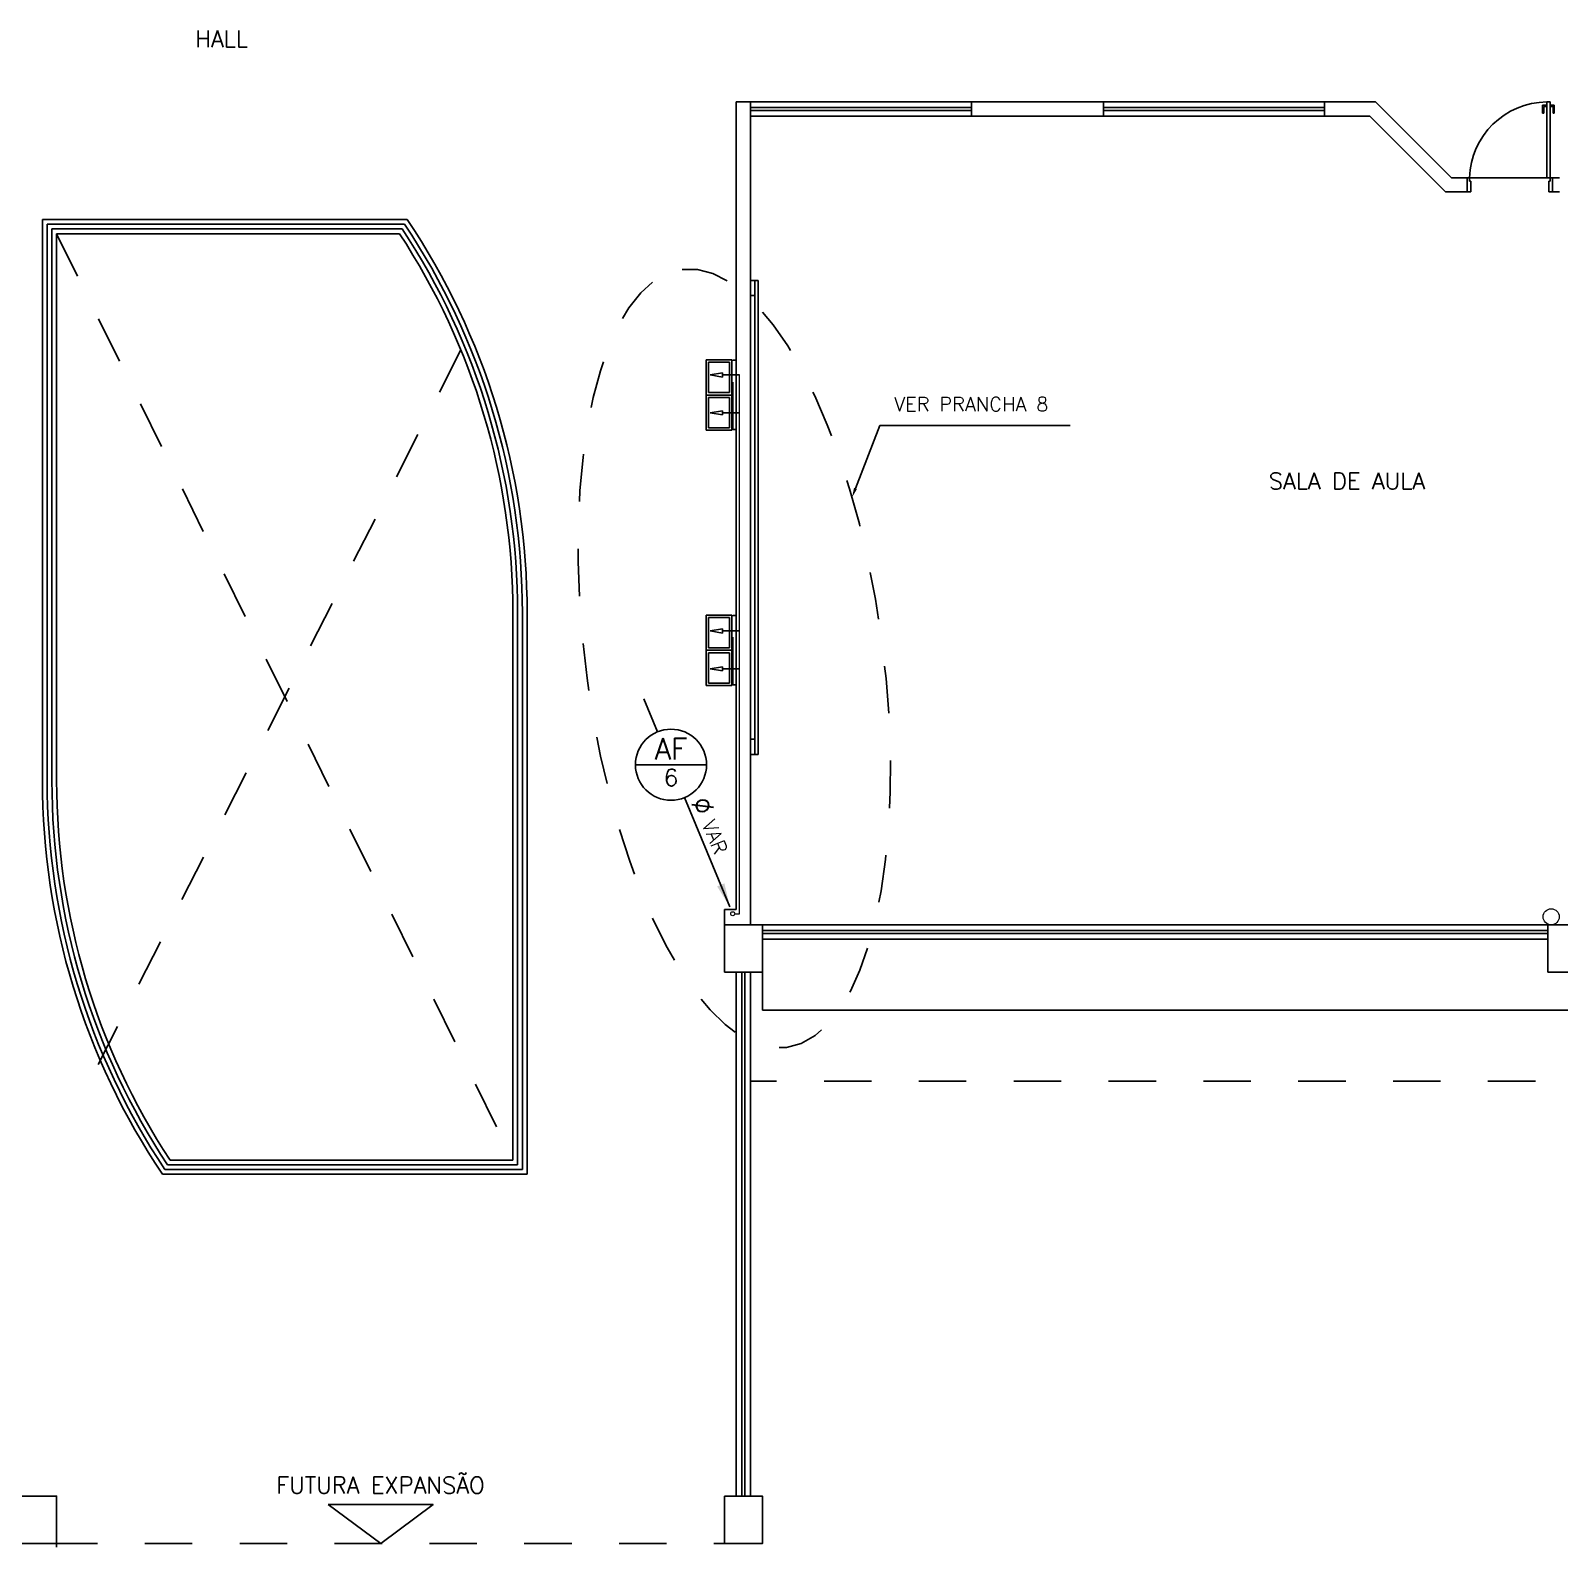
# Model space of a CAD drawing. Header units: millimetres. Extents: x -2485 to 3289, y -257 to 1952.
# Drawn here: x 2.127 to 5.351, y 35.235 to 38.431 of the extents above; entities that cross this region are included whole.
import ezdxf
from ezdxf.enums import TextEntityAlignment as Align

# ---------------------------------------------------------------- set-up
doc = ezdxf.new("R2010")
doc.units = ezdxf.units.MM
doc.header["$LTSCALE"] = 0.3
for name, pattern in [('CONTINUO', [0]), ('HIDDEN2', [0.1875, 0.125, -0.0625]), ('T-5CM', [0.1, 0.05, -0.05])]:
    doc.linetypes.add(name, pattern=pattern)
for name, color, linetype in [('AF', 4, 'Continuous'), ('PAREDE', 7, 'CONTINUO'), ('PILAR', 2, 'Continuous'), ('PROJEÇÃO', 11, 'HIDDEN2'), ('SAN', 11, 'Continuous'), ('TEX', 11, 'Continuous'), ('TEXTO', 3, 'Continuous')]:
    doc.layers.add(name, color=color, linetype=linetype)
doc.layers.add('PROJETO ÁGUA', color=140, linetype='Continuous', lineweight=15)
doc.layers.add('prumada', color=9, linetype='Continuous', lineweight=15)
doc.styles.add('ROMANS', font='romans.shx', dxfattribs={"height": 0.03})

# ---------------------------------------------------------------- blocks, each defined once
blk = doc.blocks.new('S')
at = {"layer": 'AF'}
blk.add_line((0, 0), (0.18, 0), dxfattribs=at)
at = {"layer": 'AF', "color": 4}
for p, q in [((0.18, 0.022), (0.18, -0.022)), ((0.312, 0), (0.18, 0.022)), ((0.312, 0), (0.18, -0.022))]:
    blk.add_line(p, q, dxfattribs=at)
blk = doc.blocks.new('N112')
at = {"layer": 'TEX'}
blk.add_line((-0.1589, 0.3836), (-0.1878, 0.4534), dxfattribs=at)
at = {"layer": 'TEX', "color": 5, "linetype": 'Continuous'}
blk.add_line((-0.2052, 0.3143), (-0.0552, 0.3143), dxfattribs=at)
at = {"layer": 'TEX', "color": 11}
blk.add_line((-0.0061, 0.0148), (-0.1015, 0.245), dxfattribs=at)
blk.add_line((-0.0061, 0.0148), (-0.1015, 0.245), dxfattribs=at)
at = {"layer": 'TEX', "color": 5, "linetype": 'Continuous'}
blk.add_circle((-0.1302, 0.3143), 0.075, dxfattribs=at)
blk.add_circle((-0.1302, 0.3143), 0.075, dxfattribs=at)
at = {"layer": 'TEX', "color": 11}
blk.add_solid([(-0.033, 0.0578), (-0.0176, 0.0642), (-0.0061, 0.0148)], dxfattribs=at)
blk.add_solid([(-0.033, 0.0578), (-0.0176, 0.0642), (-0.0061, 0.0148)], dxfattribs=at)
at = {"layer": 'TEX', "color": 5, "style": 'ROMANS'}
blk.add_text('%%c', height=0.04, rotation=292.5, dxfattribs=at).set_placement((-0.0887, 0.2358))
at = {"layer": 'TEX', "color": 9, "linetype": 'Continuous', "style": 'ROMANS'}
for tag, height, p in [('L', 0.045, (-0.1302, 0.3256)), ('N', 0.036, (-0.1302, 0.2693))]:
    blk.add_attdef(tag, text='', height=height, dxfattribs=at).set_placement(p, align=Align.CENTER)
at = {"layer": 'TEX', "color": 5, "linetype": 'Continuous', "style": 'ROMANS'}
blk.add_attdef('N', (-0.0657, 0.1899), '', height=0.03, rotation=292.5, dxfattribs=at)
blk = doc.blocks.new('SENT')
at = {"layer": 'TEX', "color": 5}
blk.add_lwpolyline([(-0.0825, -0.1105), (-0.0825, 0.1105), (0, 0)], close=True, dxfattribs=at)

msp = doc.modelspace()

# ---------------------------------------------------------------- linework, layer by layer
at = {"layer": 'PAREDE'}
for p, q in [((3.615187, 36.576446), (3.615187, 38.280301)), ((4.963187, 38.280301), (3.615187, 38.280301)), ((3.645187, 36.544301), (3.645187, 38.280301)), ((4.111187, 38.268301), (3.645187, 38.268301)), ((4.111187, 38.250301), (4.111187, 38.280301)), ((4.389187, 38.250301), (4.389187, 38.280301)), ((4.855187, 38.268301), (4.389187, 38.268301)), ((4.855187, 38.250301), (4.855187, 38.280301)), ((5.123187, 38.120301), (4.963187, 38.280301)), ((5.324187, 38.273719), (5.315437, 38.273719)), ((5.315437, 38.273719), (5.315437, 38.256219)), ((5.317625, 38.256219), (5.317625, 38.270919)), ((5.317625, 38.270919), (5.324187, 38.270919)), ((5.324187, 38.280301), (5.324187, 38.120301)), ((5.324187, 38.280301), (5.331187, 38.280301)), ((5.331187, 38.120301), (5.331187, 38.280301)), ((5.331187, 38.273719), (5.339937, 38.273719)), ((5.33775, 38.270919), (5.331187, 38.270919)), ((5.33775, 38.256219), (5.33775, 38.270919)), ((5.339937, 38.273719), (5.339937, 38.256219)), ((4.111187, 38.262301), (3.645187, 38.262301)), ((3.645187, 38.250301), (4.950761, 38.250301)), ((4.855187, 38.262301), (4.389187, 38.262301)), ((5.110761, 38.090301), (4.950761, 38.250301)), ((5.315437, 38.256219), (5.317625, 38.256219)), ((5.339937, 38.256219), (5.33775, 38.256219)), ((5.156187, 38.120301), (5.123187, 38.120301)), ((5.156187, 38.120301), (5.156187, 38.090301)), ((5.156187, 38.120301), (5.161187, 38.120301)), ((5.161187, 38.120301), (5.161187, 38.113301)), ((5.161187, 38.120301), (5.324187, 38.120301)), ((5.161187, 38.113301), (5.163687, 38.113301)), ((5.163687, 38.113301), (5.163687, 38.090301)), ((5.324187, 38.120301), (5.331187, 38.120301)), ((5.331187, 38.113301), (5.328687, 38.113301)), ((5.328687, 38.113301), (5.328687, 38.090301)), ((5.336187, 38.120301), (5.331187, 38.120301)), ((5.331187, 38.120301), (5.331187, 38.113301)), ((5.351187, 38.120301), (5.336187, 38.120301)), ((5.336187, 38.120301), (5.336187, 38.090301)), ((5.156187, 38.090301), (5.110761, 38.090301)), ((5.163687, 38.090301), (5.156187, 38.090301)), ((5.336187, 38.090301), (5.328687, 38.090301)), ((5.351187, 38.090301), (5.336187, 38.090301)), ((2.152187, 36.848301), (2.152187, 38.032301)), ((2.152187, 38.032301), (2.921195, 38.032301)), ((2.162187, 36.848301), (2.162187, 38.022301)), ((2.162187, 38.022301), (2.915855, 38.022301)), ((2.172187, 36.848301), (2.172187, 38.012301)), ((2.172187, 38.012301), (2.910493, 38.012301)), ((2.182187, 36.848301), (2.182187, 38.002301)), ((2.182187, 38.002301), (2.905106, 38.002301)), ((3.654482, 37.90369), (3.645187, 37.90369)), ((3.645187, 37.90369), (3.645187, 37.871591)), ((3.661482, 37.90369), (3.654482, 37.90369)), ((3.654482, 37.90369), (3.654482, 36.90369)), ((3.654482, 37.871591), (3.654482, 37.90369)), ((3.661482, 36.90369), (3.661482, 37.90369)), ((3.645187, 37.871591), (3.654482, 37.871591)), ((3.144187, 37.202301), (3.144187, 37.025301)), ((3.154187, 37.202301), (3.154187, 37.025301)), ((3.164187, 37.202301), (3.164187, 37.025301)), ((3.174187, 37.202301), (3.174187, 37.025301)), ((3.144187, 37.025301), (3.144187, 36.048301)), ((3.154187, 37.025301), (3.154187, 36.038301)), ((3.164187, 37.025301), (3.164187, 36.028301)), ((3.174187, 37.025301), (3.174187, 36.018301)), ((3.645187, 36.90369), (3.645187, 36.935789)), ((3.645187, 36.935789), (3.654482, 36.935789)), ((3.654482, 36.935789), (3.654482, 36.90369)), ((3.654482, 36.90369), (3.645187, 36.90369)), ((3.654482, 36.90369), (3.661482, 36.90369)), ((3.590187, 36.544301), (3.590187, 36.576446)), ((3.590187, 36.576446), (3.615187, 36.576446)), ((3.670187, 36.544301), (5.326187, 36.544301)), ((3.670187, 36.532301), (5.326187, 36.532301)), ((3.670187, 36.526301), (5.326187, 36.526301)), ((3.670187, 36.514301), (5.326187, 36.514301)), ((3.615187, 35.339301), (3.615187, 36.444301)), ((3.627187, 35.339301), (3.627187, 36.444301)), ((3.633187, 35.339301), (3.633187, 36.444301)), ((3.645187, 35.339301), (3.645187, 36.444301)), ((3.670187, 36.444301), (3.670187, 36.364296)), ((3.670187, 36.364296), (12.270187, 36.364301)), ((3.144187, 36.048301), (2.421268, 36.048301)), ((3.054187, 36.048301), (2.421268, 36.048301)), ((3.174187, 36.018301), (2.40518, 36.018301)), ((3.174187, 36.018301), (2.40518, 36.018301)), ((3.174187, 36.018301), (2.40518, 36.018301)), ((3.174187, 36.018301), (2.40518, 36.018301)), ((3.164187, 36.028301), (2.410519, 36.028301)), ((3.154187, 36.038301), (2.415882, 36.038301)), ((3.054187, 36.038301), (2.415882, 36.038301)), ((2.182187, 35.231301), (2.182187, 35.304301))]:
    msp.add_line(p, q, dxfattribs=at)
for centre, radius, start, end in [((5.326217, 38.115205), 0.165108, 90.704342, 178.231371), ((1.686187, 37.202301), 1.468, 0, 33.488604), ((1.686187, 37.202301), 1.478, 0, 33.697201), ((1.686187, 37.202301), 1.488, 0, 33.903492), ((1.686187, 37.202301), 1.458, 0, 33.277657), ((3.640187, 36.848301), 1.488, 180, 213.903492), ((3.640187, 36.848301), 1.478, 180, 213.697201), ((3.640187, 36.848301), 1.468, 180, 213.488604), ((3.640187, 36.848301), 1.458, 180, 213.277657)]:
    msp.add_arc(centre, radius, start, end, dxfattribs=at)
at = {"layer": 'PILAR'}
for points in [[(3.590187, 36.444301), (3.670187, 36.444301), (3.670187, 36.544301), (3.590187, 36.544301)], [(5.326187, 36.444301), (5.406187, 36.444301), (5.406187, 36.544301), (5.326187, 36.544301)], [(2.102187, 35.339301), (2.182187, 35.339301), (2.182187, 35.239301), (2.102187, 35.239301)], [(3.590187, 35.339301), (3.670187, 35.339301), (3.670187, 35.239301), (3.590187, 35.239301)]]:
    msp.add_lwpolyline(points, close=True, dxfattribs=at)
at = {"layer": 'PROJETO ÁGUA'}
for p, q in [((3.622187, 36.567752), (3.622187, 37.704301)), ((3.612027, 36.567752), (3.622187, 36.567752))]:
    msp.add_line(p, q, dxfattribs=at)
at = {"layer": 'PROJEÇÃO'}
for p, q in [((2.182187, 38.002301), (3.144187, 36.048301)), ((2.182187, 38.002301), (3.144187, 36.048301)), ((2.182187, 38.002301), (3.144187, 36.048301)), ((3.03452, 37.757066), (2.269658, 36.249794)), ((12.500187, 36.214301), (3.645187, 36.214301)), ((2.168187, 35.239301), (3.590187, 35.239301))]:
    msp.add_line(p, q, dxfattribs=at)
msp.add_ellipse((3.611048, 37.106146), major_axis=(-0.110085, 0.820485), ratio=0.37830968, dxfattribs=at)
at = {"layer": 'prumada'}
for centre, radius in [((3.607727, 36.567752), 0.0043), ((5.333462, 36.561355), 0.01698)]:
    msp.add_circle(centre, radius, dxfattribs=at)
at = {"layer": 'SAN'}
for p, q in [((3.551708, 37.661995), (3.551708, 37.735994)), ((3.605708, 37.735994), (3.551708, 37.735994)), ((3.556708, 37.666995), (3.556708, 37.730994)), ((3.556708, 37.730994), (3.600708, 37.730994)), ((3.600708, 37.666995), (3.600708, 37.730994)), ((3.605708, 37.661995), (3.605708, 37.735994)), ((3.551708, 37.661995), (3.605708, 37.661995)), ((3.551708, 37.587997), (3.551708, 37.661995)), ((3.605708, 37.661995), (3.551708, 37.661995)), ((3.600708, 37.666995), (3.556708, 37.666995)), ((3.556708, 37.592997), (3.556708, 37.656995)), ((3.556708, 37.656995), (3.600708, 37.656995)), ((3.600708, 37.592997), (3.600708, 37.656995)), ((3.605708, 37.587997), (3.605708, 37.661995)), ((3.551708, 37.587997), (3.605708, 37.587997)), ((3.600708, 37.592997), (3.556708, 37.592997)), ((3.551708, 37.123496), (3.551708, 37.197495)), ((3.605708, 37.197495), (3.551708, 37.197495)), ((3.556708, 37.128496), (3.556708, 37.192495)), ((3.556708, 37.192495), (3.600708, 37.192495)), ((3.600708, 37.128496), (3.600708, 37.192495)), ((3.605708, 37.123496), (3.605708, 37.197495)), ((3.551708, 37.123496), (3.605708, 37.123496)), ((3.551708, 37.049498), (3.551708, 37.123496)), ((3.605708, 37.123496), (3.551708, 37.123496)), ((3.600708, 37.128496), (3.556708, 37.128496)), ((3.556708, 37.054498), (3.556708, 37.118496)), ((3.556708, 37.118496), (3.600708, 37.118496)), ((3.600708, 37.054498), (3.600708, 37.118496)), ((3.605708, 37.049498), (3.605708, 37.123496)), ((3.551708, 37.049498), (3.605708, 37.049498)), ((3.600708, 37.054498), (3.556708, 37.054498))]:
    msp.add_line(p, q, dxfattribs=at)
at = {"layer": 'SAN', "linetype": 'T-5CM'}
for p, q in [((3.608187, 37.589354), (3.608187, 37.735283)), ((3.608187, 37.735283), (3.615187, 37.735283)), ((3.608187, 37.589354), (3.615187, 37.589354)), ((3.608187, 37.050855), (3.608187, 37.196784)), ((3.608187, 37.196784), (3.615187, 37.196784)), ((3.608187, 37.050855), (3.615187, 37.050855))]:
    msp.add_line(p, q, dxfattribs=at)
at = {"layer": 'TEX', "color": 11}
for p, q in [((3.866555, 37.464857), (3.918084, 37.597768)), ((3.918084, 37.597768), (3.949059, 37.597768)), ((3.949059, 37.597768), (4.319059, 37.597768))]:
    msp.add_line(p, q, dxfattribs=at)
msp.add_solid([(3.869663, 37.463652), (3.863447, 37.466062), (3.859325, 37.44621)], dxfattribs=at)

# ---------------------------------------------------------------- block references
at = {"layer": 'AF', "rotation": 270}
msp.add_blockref('SENT', (2.865514, 35.239301), dxfattribs=at)
at = {"layer": 'PROJETO ÁGUA', "xscale": 0.1999999999998181, "yscale": 0.2000000000002728, "zscale": 0.2, "rotation": 180}
for p in [(3.622187, 37.704301), (3.622187, 37.624301), (3.622187, 37.164301), (3.622187, 37.084301)]:
    msp.add_blockref('S', p, dxfattribs=at)
at = {"layer": 'prumada'}
ref = msp.add_blockref('N112', (3.607727, 36.567752), dxfattribs=at)
ref.add_attrib('L', 'AF', dxfattribs={"layer": 'TEX', "color": 9, "linetype": 'Continuous', "height": 0.045, "style": 'ROMANS'}).set_placement((3.477544, 36.893336), align=Align.CENTER)
ref.add_attrib('N', '6', dxfattribs={"layer": 'TEX', "color": 9, "linetype": 'Continuous', "height": 0.036, "style": 'ROMANS'}).set_placement((3.477544, 36.8371), align=Align.CENTER)
ref.add_attrib('N', 'VAR', (3.541993, 36.757696), dxfattribs={"layer": 'TEX', "color": 5, "linetype": 'Continuous', "height": 0.03, "rotation": 292.5, "style": 'ROMANS'})

# ---------------------------------------------------------------- texts
at = {"layer": 'TEX', "color": 3, "insert": (3.948084, 37.627768), "char_height": 0.03, "attachment_point": 7, "style": 'ROMANS'}
msp.add_mtext('\\A1;VER PRANCHA 8', dxfattribs=at)
at = {"layer": 'TEXTO', "char_height": 0.035, "width": 1, "attachment_point": 5, "style": 'ROMANS'}
for s, insert in [('HALL', (2.530044, 38.413253)), ('{\\Fromans.shx|c0;SALA DE AULA}', (4.903012, 37.480535)), ('FUTURA EXPANSÃO', (2.86517, 35.362433))]:
    msp.add_mtext(s, dxfattribs=dict(at, insert=insert))

doc.saveas('drawing.dxf')
